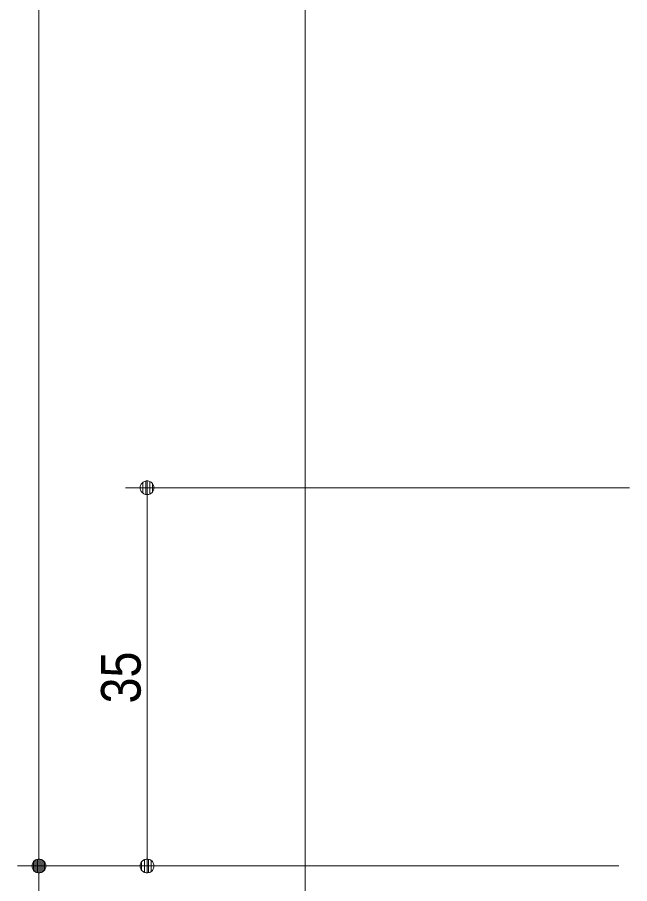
# Model space of a CAD drawing. Units: millimetres, scale not verified. Extents: x -6062 to 6062, y -3045 to 3045.
# Drawn here: x -126 to 441, y -1886 to -1085 of the extents above; entities that cross this region are included whole.
import ezdxf
from ezdxf.enums import TextEntityAlignment as Align

# ---------------------------------------------------------------- set-up
doc = ezdxf.new("R2010")
doc.units = ezdxf.units.MM
doc.header["$LTSCALE"] = 20
for name, color, linetype, lineweight in [('0-1_0', 7, 'Continuous', 9), ('0-2_2寸法-1', 7, 'Continuous', 9), ('0-4_3一般', 7, 'Continuous', 9)]:
    doc.layers.add(name, color=color, linetype=linetype, lineweight=lineweight)
doc.styles.add('ＭＳ Ｐゴシック', font='')
doc.styles.get('ＭＳ Ｐゴシック').set_extended_font_data('MS PGothic')

# ---------------------------------------------------------------- blocks, each defined once
blk = doc.blocks.new('グループ-93')
at = {"layer": '0-4_3一般'}
blk.add_line((38563.7, 19804.9), (38563.7, -40000), dxfattribs=at)
blk = doc.blocks.new('_Dot')
at = {"layer": '0-1_0'}
for p, q in [((-10, 0), (-20, 0)), ((9.78, 2), (-9.78, 2)), ((7.99, 6), (-7.99, 6)), ((9.16, -3.98), (-9.16, -3.98)), ((6, -7.98), (-6, -7.98))]:
    blk.add_line(p, q, dxfattribs=at)
for points in [[(10, 0), (9.92, 1.25), (9.69, 2.49), (9.3, 3.68), (8.76, 4.82), (8.09, 5.88), (7.29, 6.85), (6.37, 7.71), (5.36, 8.44), (4.26, 9.05), (3.09, 9.51), (1.87, 9.82), (0.63, 9.98), (-0.63, 9.98), (-1.87, 9.82), (-3.09, 9.51), (-4.26, 9.05), (-5.36, 8.44), (-6.37, 7.71), (-7.29, 6.85), (-8.09, 5.88), (-8.76, 4.82), (-9.3, 3.68), (-9.69, 2.49), (-9.92, 1.25), (-10, 0), (0, 0)], [(-10, 0), (-9.92, -1.25), (-9.69, -2.49), (-9.3, -3.68), (-8.76, -4.82), (-8.09, -5.88), (-7.29, -6.85), (-6.37, -7.71), (-5.36, -8.44), (-4.26, -9.05), (-3.09, -9.51), (-1.87, -9.82), (-0.63, -9.98), (0.63, -9.98), (1.87, -9.82), (3.09, -9.51), (4.26, -9.05), (5.36, -8.44), (6.37, -7.71), (7.29, -6.85), (8.09, -5.88), (8.76, -4.82), (9.3, -3.68), (9.69, -2.49), (9.92, -1.25), (10, 0), (0, 0)]]:
    blk.add_lwpolyline(points, close=True, dxfattribs=at)

msp = doc.modelspace()

# ---------------------------------------------------------------- linework, layer by layer
at = {"layer": '0-2_2寸法-1'}
for p, q in [((-105.69, 527.53), (-105.69, -1857.29)), ((440.68, -1520), (-25.69, -1520)), ((-5.69, -1857.29), (-5.69, -1532.71)), ((230.68, -1870), (-125.69, -1870)), ((-25.69, -1870), (-125.69, -1870)), ((430.68, -1870), (-25.69, -1870)), ((-105.69, -1882.71), (-105.69, -1987.29))]:
    msp.add_line(p, q, dxfattribs=at)

# ---------------------------------------------------------------- block references
at = {"layer": '0-2_2寸法-1', "xscale": 0.6356201, "yscale": 0.6356201}
for p, rotation in [((-5.69, -1520), 90), ((-105.69, -1870), 270), ((-5.69, -1870), 270), ((-105.69, -1870), 90)]:
    msp.add_blockref('_Dot', p, dxfattribs=dict(at, rotation=rotation))
at = {"layer": '0-4_3一般', "xscale": 0.05, "yscale": 0.05}
msp.add_blockref('グループ-93', (-1787.5, 0), dxfattribs=at)

# ---------------------------------------------------------------- texts
at = {"layer": '0-2_2寸法-1', "style": 'ＭＳ Ｐゴシック', "width": 0.9}
msp.add_text('35', height=36.66, rotation=90, dxfattribs=at).set_placement((-0.63, -1719.59), align=Align.BOTTOM_LEFT)

doc.saveas('drawing.dxf')
